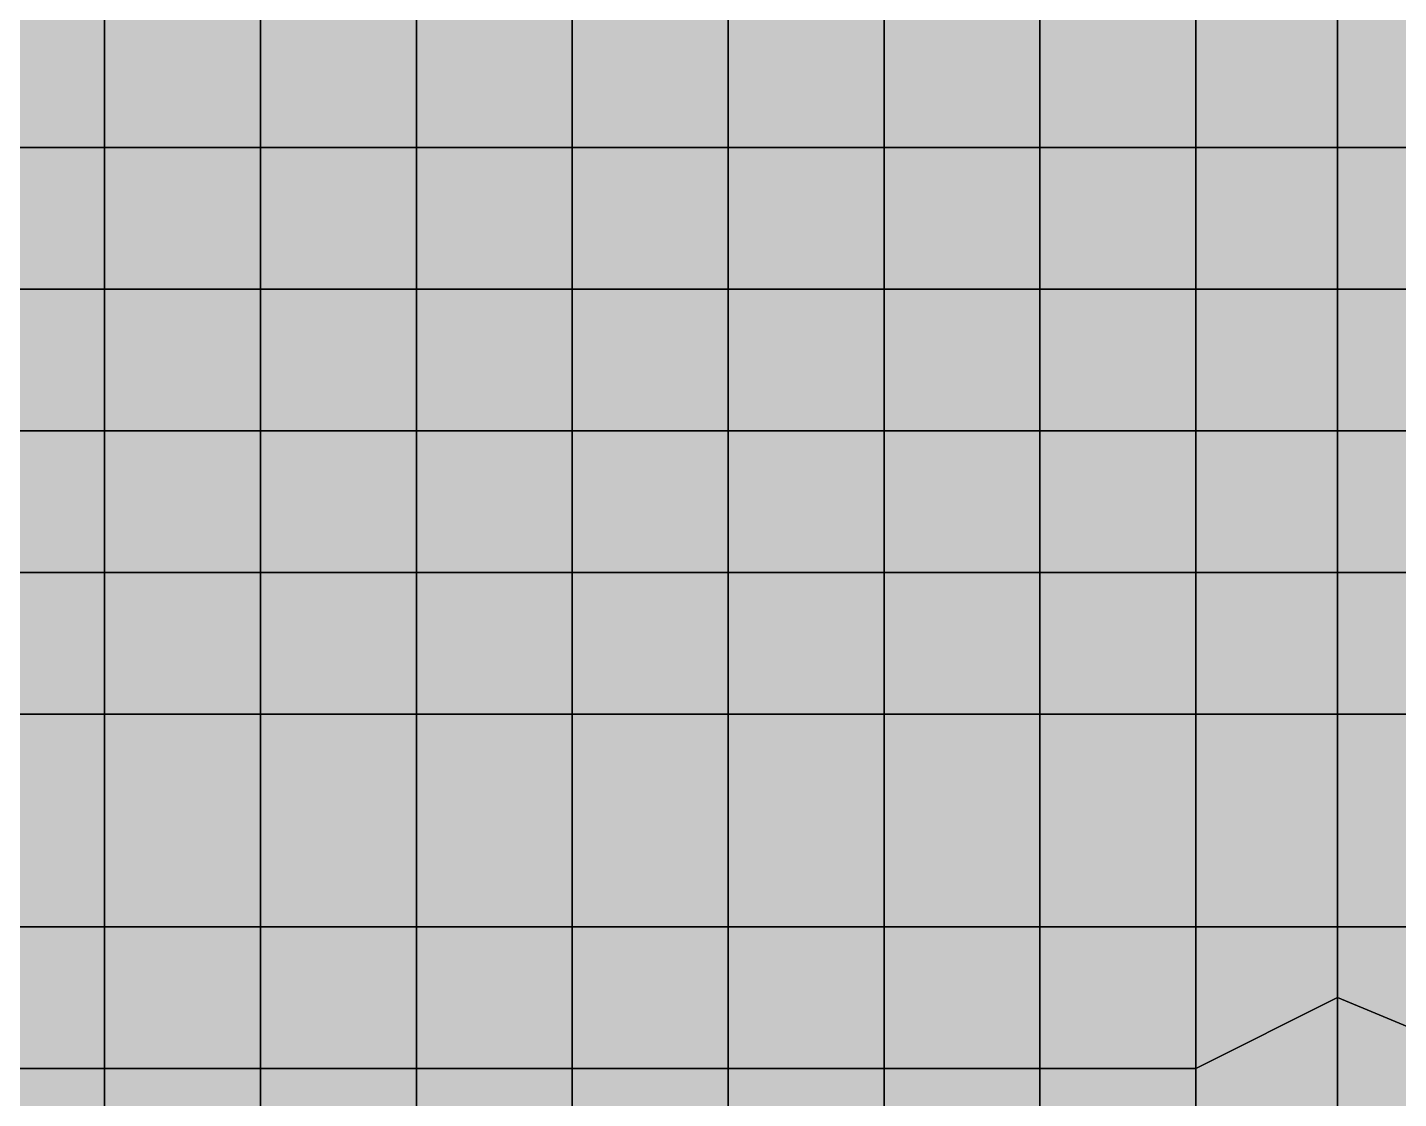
# Model space of a CAD drawing. Header units: inches. Extents: x -100 to 146, y -140 to 41.
# Drawn here: x 24.05 to 33.73, y -25.71 to -18.15 of the extents above; entities that cross this region are included whole.
import ezdxf

# ---------------------------------------------------------------- set-up
doc = ezdxf.new("R2010")
doc.units = ezdxf.units.IN
doc.header["$MEASUREMENT"] = 0
for name, color, linetype in [('Contour 1-01', 7, 'Continuous'), ('Mesh-CDM(100%)_Ac1①', 7, 'Continuous'), ('Mesh-joint-hd-s1', 7, 'Continuous'), ('Mesh-MPC', 7, 'Continuous'), ('Mesh-事前混合処理土', 7, 'Continuous'), ('Mesh-敷石', 7, 'Continuous'), ('Mesh-杭ばね_陸側クレーン基礎杭', 7, 'Continuous'), ('Mesh-陸側クレーン基礎杭(水位上)', 7, 'Continuous'), ('Undeformed Mesh-CDM(100%)_Ac1①', 7, 'Continuous'), ('Undeformed Mesh-事前混合処理土', 7, 'Continuous'), ('Undeformed Mesh-敷石', 7, 'Continuous')]:
    doc.layers.add(name, color=color, linetype=linetype)

msp = doc.modelspace()

# ---------------------------------------------------------------- linework, layer by layer
at = {"color": 7, "true_color": 0xffffff, "transparency": 33554687}
for p, q in [((33.3, -18), (33.3, -19)), ((33.3, -19), (33.3, -20)), ((33.3, -19), (33.3, -19)), ((33.3, -20), (33.3, -21)), ((33.3, -20), (33.3, -20)), ((33.3, -21), (33.3, -22)), ((33.3, -21), (33.3, -21)), ((33.3, -22), (33.3, -23)), ((33.3, -22), (33.3, -22)), ((33.3, -23), (33.3, -24.5)), ((33.3, -23), (33.3, -23)), ((24.6, -24.5), (24.6, -24.5)), ((25.7, -24.5), (25.7, -24.5)), ((26.8, -24.5), (26.8, -24.5)), ((27.9, -24.5), (27.9, -24.5)), ((29, -24.5), (29, -24.5)), ((30.1, -24.5), (30.1, -24.5)), ((31.2, -24.5), (31.2, -24.5)), ((32.3, -24.5), (32.3, -24.5)), ((33.3, -24.5), (33.3, -25)), ((33.3, -24.5), (33.3, -24.5)), ((33.3, -25), (33.3, -25))]:
    msp.add_line(p, q, dxfattribs=at)
for points in [[(23.51, -18), (23.51, -19), (24.6, -19)], [(23.51, -18), (24.6, -19), (24.6, -18)], [(24.6, -18), (24.6, -19), (25.7, -19)], [(24.6, -18), (25.7, -19), (25.7, -18)], [(25.7, -19), (26.8, -19), (26.8, -18)], [(25.7, -19), (26.8, -18), (25.7, -18)], [(26.8, -18), (26.8, -19), (27.9, -19)], [(26.8, -18), (27.9, -19), (27.9, -18)], [(27.9, -18), (27.9, -19), (29, -19)], [(27.9, -18), (29, -19), (29, -18)], [(29, -18), (29, -19), (30.1, -19)], [(29, -18), (30.1, -19), (30.1, -18)], [(30.1, -18), (30.1, -19), (31.2, -19)], [(30.1, -18), (31.2, -19), (31.2, -18)], [(31.2, -18), (31.2, -19), (32.3, -19)], [(31.2, -18), (32.3, -19), (32.3, -18)], [(32.3, -19), (33.3, -19), (33.3, -18)], [(32.3, -19), (33.3, -18), (32.3, -18)], [(34.5, -18), (33.3, -18), (33.3, -19)], [(34.5, -18), (33.3, -19), (34.5, -19)], [(23.51, -20), (24.6, -20), (24.6, -19)], [(23.51, -20), (24.6, -19), (23.51, -19)], [(24.6, -20), (25.7, -20), (25.7, -19)], [(24.6, -20), (25.7, -19), (24.6, -19)], [(25.7, -20), (26.8, -20), (26.8, -19)], [(25.7, -20), (26.8, -19), (25.7, -19)], [(26.8, -19), (26.8, -20), (27.9, -20)], [(26.8, -19), (27.9, -20), (27.9, -19)], [(27.9, -19), (27.9, -20), (29, -20)], [(27.9, -19), (29, -20), (29, -19)], [(29, -20), (30.1, -20), (30.1, -19)], [(29, -20), (30.1, -19), (29, -19)], [(30.1, -19), (30.1, -20), (31.2, -20)], [(30.1, -19), (31.2, -20), (31.2, -19)], [(31.2, -19), (31.2, -20), (32.3, -20)], [(31.2, -19), (32.3, -20), (32.3, -19)], [(32.3, -20), (33.3, -20), (33.3, -19)], [(32.3, -20), (33.3, -19), (32.3, -19)], [(33.3, -20), (34.5, -20), (34.5, -19)], [(33.3, -20), (34.5, -19), (33.3, -19)], [(23.51, -21), (24.6, -21), (24.6, -20)], [(23.51, -21), (24.6, -20), (23.51, -20)], [(24.6, -21), (25.7, -21), (25.7, -20)], [(24.6, -21), (25.7, -20), (24.6, -20)], [(25.7, -21), (26.8, -21), (26.8, -20)], [(25.7, -21), (26.8, -20), (25.7, -20)], [(26.8, -21), (27.9, -21), (27.9, -20)], [(26.8, -21), (27.9, -20), (26.8, -20)], [(27.9, -20), (27.9, -21), (29, -21)], [(27.9, -20), (29, -21), (29, -20)], [(29, -21), (30.1, -21), (30.1, -20)], [(29, -21), (30.1, -20), (29, -20)], [(30.1, -20), (30.1, -21), (31.2, -21)], [(30.1, -20), (31.2, -21), (31.2, -20)], [(31.2, -21), (32.3, -21), (32.3, -20)], [(31.2, -21), (32.3, -20), (31.2, -20)], [(32.3, -21), (33.3, -21), (33.3, -20)], [(32.3, -21), (33.3, -20), (32.3, -20)], [(33.3, -21), (34.5, -21), (34.5, -20)], [(33.3, -21), (34.5, -20), (33.3, -20)], [(23.51, -22), (24.6, -22), (24.6, -21)], [(23.51, -22), (24.6, -21), (23.51, -21)], [(24.6, -22), (25.7, -22), (25.7, -21)], [(24.6, -22), (25.7, -21), (24.6, -21)], [(25.7, -22), (26.8, -22), (26.8, -21)], [(25.7, -22), (26.8, -21), (25.7, -21)], [(26.8, -22), (27.9, -22), (27.9, -21)], [(26.8, -22), (27.9, -21), (26.8, -21)], [(27.9, -21), (27.9, -22), (29, -22)], [(27.9, -21), (29, -22), (29, -21)], [(29, -22), (30.1, -22), (30.1, -21)], [(29, -22), (30.1, -21), (29, -21)], [(30.1, -21), (30.1, -22), (31.2, -22)], [(30.1, -21), (31.2, -22), (31.2, -21)], [(31.2, -22), (32.3, -22), (32.3, -21)], [(31.2, -22), (32.3, -21), (31.2, -21)], [(32.3, -22), (33.3, -22), (33.3, -21)], [(32.3, -22), (33.3, -21), (32.3, -21)], [(33.3, -22), (34.5, -22), (34.5, -21)], [(33.3, -22), (34.5, -21), (33.3, -21)], [(23.51, -22), (23.51, -23), (24.6, -23)], [(23.51, -22), (24.6, -23), (24.6, -22)], [(24.6, -22), (24.6, -23), (25.7, -23)], [(24.6, -22), (25.7, -23), (25.7, -22)], [(25.7, -23), (26.8, -23), (26.8, -22)], [(25.7, -23), (26.8, -22), (25.7, -22)], [(26.8, -22), (26.8, -23), (27.9, -23)], [(26.8, -22), (27.9, -23), (27.9, -22)], [(27.9, -22), (27.9, -23), (29, -23)], [(27.9, -22), (29, -23), (29, -22)], [(29, -22), (29, -23), (30.1, -23)], [(29, -22), (30.1, -23), (30.1, -22)], [(30.1, -22), (30.1, -23), (31.2, -23)], [(30.1, -22), (31.2, -23), (31.2, -22)], [(31.2, -22), (31.2, -23), (32.3, -23)], [(31.2, -22), (32.3, -23), (32.3, -22)], [(32.3, -22), (32.3, -23), (33.3, -23)], [(32.3, -22), (33.3, -23), (33.3, -22)], [(33.3, -22), (33.3, -23), (34.5, -23)], [(33.3, -22), (34.5, -23), (34.5, -22)], [(23.51, -23), (23.51, -24.5), (24.6, -24.5)], [(23.51, -23), (24.6, -24.5), (24.6, -23)], [(24.6, -24.5), (25.7, -24.5), (25.7, -23)], [(24.6, -24.5), (25.7, -23), (24.6, -23)], [(25.7, -24.5), (26.8, -24.5), (26.8, -23)], [(25.7, -24.5), (26.8, -23), (25.7, -23)], [(26.8, -24.5), (27.9, -24.5), (27.9, -23)], [(26.8, -24.5), (27.9, -23), (26.8, -23)], [(27.9, -23), (27.9, -24.5), (29, -24.5)], [(27.9, -23), (29, -24.5), (29, -23)], [(29, -24.5), (30.1, -24.5), (30.1, -23)], [(29, -24.5), (30.1, -23), (29, -23)], [(30.1, -23), (30.1, -24.5), (31.2, -24.5)], [(30.1, -23), (31.2, -24.5), (31.2, -23)], [(31.2, -23), (31.2, -24.5), (32.3, -24.5)], [(31.2, -23), (32.3, -24.5), (32.3, -23)], [(32.3, -24.5), (33.3, -24.5), (33.3, -23)], [(32.3, -24.5), (33.3, -23), (32.3, -23)], [(33.3, -24.5), (34.5, -24.5), (34.5, -23)], [(33.3, -24.5), (34.5, -23), (33.3, -23)], [(23.51, -24.5), (23.51, -25.5), (24.6, -25.5)], [(23.51, -24.5), (24.6, -25.5), (24.6, -24.5)], [(25.7, -24.5), (24.6, -24.5), (24.6, -25.5)], [(25.7, -24.5), (24.6, -25.5), (25.7, -25.5)], [(26.8, -24.5), (25.7, -24.5), (25.7, -25.5)], [(26.8, -24.5), (25.7, -25.5), (26.8, -25.5)], [(26.8, -24.5), (26.8, -25.5), (27.9, -25.5)], [(26.8, -24.5), (27.9, -25.5), (27.9, -24.5)], [(27.9, -24.5), (27.9, -25.5), (29, -25.5)], [(27.9, -24.5), (29, -25.5), (29, -24.5)], [(30.1, -24.5), (29, -24.5), (29, -25.5)], [(30.1, -24.5), (29, -25.5), (30.1, -25.5)], [(30.1, -24.5), (30.1, -25.5), (31.2, -25.5)], [(30.1, -24.5), (31.2, -25.5), (31.2, -24.5)], [(31.2, -24.5), (31.2, -25.5), (32.3, -25.5)], [(31.2, -24.5), (32.3, -25.5), (32.3, -24.5)], [(33.3, -24.5), (32.3, -24.5), (32.3, -25.5)], [(33.3, -24.5), (32.3, -25.5), (33.3, -25)], [(34.5, -25.5), (34.5, -24.5), (33.3, -24.5)], [(34.5, -25.5), (33.3, -24.5), (33.3, -25)], [(32.3, -26.5), (33.3, -26.5), (33.3, -25)], [(32.3, -26.5), (33.3, -25), (32.3, -25.5)], [(33.3, -25), (33.3, -26.5), (34.5, -26.5)], [(33.3, -25), (34.5, -26.5), (34.5, -25.5)], [(23.51, -25.5), (23.51, -26.5), (24.6, -26.5)], [(23.51, -25.5), (24.6, -26.5), (24.6, -25.5)], [(24.6, -26.5), (25.7, -26.5), (25.7, -25.5)], [(24.6, -26.5), (25.7, -25.5), (24.6, -25.5)], [(25.7, -26.5), (26.8, -26.5), (26.8, -25.5)], [(25.7, -26.5), (26.8, -25.5), (25.7, -25.5)], [(26.8, -25.5), (26.8, -26.5), (27.9, -26.5)], [(26.8, -25.5), (27.9, -26.5), (27.9, -25.5)], [(27.9, -26.5), (29, -26.5), (29, -25.5)], [(27.9, -26.5), (29, -25.5), (27.9, -25.5)], [(29, -26.5), (30.1, -26.5), (30.1, -25.5)], [(29, -26.5), (30.1, -25.5), (29, -25.5)], [(30.1, -26.5), (31.2, -26.5), (31.2, -25.5)], [(30.1, -26.5), (31.2, -25.5), (30.1, -25.5)], [(31.2, -25.5), (31.2, -26.5), (32.3, -26.5)], [(31.2, -25.5), (32.3, -26.5), (32.3, -25.5)]]:
    msp.add_solid(points, dxfattribs=at)
at = {"layer": 'Contour 1-01', "color": 5, "true_color": 0x0000ff}
for points in [[(23.51, -18), (23.51, -19), (24.6, -19)], [(23.51, -18), (24.6, -19), (24.6, -18)], [(24.6, -18), (24.6, -19), (25.7, -19)], [(24.6, -18), (25.7, -19), (25.7, -18)], [(25.7, -19), (26.8, -19), (26.8, -18)], [(25.7, -19), (26.8, -18), (25.7, -18)], [(26.8, -18), (26.8, -19), (27.9, -19)], [(26.8, -18), (27.9, -19), (27.9, -18)], [(27.9, -18), (27.9, -19), (29, -19)], [(27.9, -18), (29, -19), (29, -18)], [(29, -18), (29, -19), (30.1, -19)], [(29, -18), (30.1, -19), (30.1, -18)], [(30.1, -18), (30.1, -19), (31.2, -19)], [(30.1, -18), (31.2, -19), (31.2, -18)], [(31.2, -18), (31.2, -19), (32.3, -19)], [(31.2, -18), (32.3, -19), (32.3, -18)], [(32.3, -19), (33.3, -19), (33.3, -18)], [(32.3, -19), (33.3, -18), (32.3, -18)], [(34.5, -18), (33.3, -18), (33.3, -19)], [(34.5, -18), (33.3, -19), (34.5, -19)], [(23.51, -20), (24.6, -20), (24.6, -19)], [(23.51, -20), (24.6, -19), (23.51, -19)], [(24.6, -20), (25.7, -20), (25.7, -19)], [(24.6, -20), (25.7, -19), (24.6, -19)], [(25.7, -20), (26.8, -20), (26.8, -19)], [(25.7, -20), (26.8, -19), (25.7, -19)], [(26.8, -19), (26.8, -20), (27.9, -20)], [(26.8, -19), (27.9, -20), (27.9, -19)], [(27.9, -19), (27.9, -20), (29, -20)], [(27.9, -19), (29, -20), (29, -19)], [(29, -20), (30.1, -20), (30.1, -19)], [(29, -20), (30.1, -19), (29, -19)], [(30.1, -19), (30.1, -20), (31.2, -20)], [(30.1, -19), (31.2, -20), (31.2, -19)], [(31.2, -19), (31.2, -20), (32.3, -20)], [(31.2, -19), (32.3, -20), (32.3, -19)], [(32.3, -20), (33.3, -20), (33.3, -19)], [(32.3, -20), (33.3, -19), (32.3, -19)], [(33.3, -20), (34.5, -20), (34.5, -19)], [(33.3, -20), (34.5, -19), (33.3, -19)], [(23.51, -21), (24.6, -21), (24.6, -20)], [(23.51, -21), (24.6, -20), (23.51, -20)], [(24.6, -21), (25.7, -21), (25.7, -20)], [(24.6, -21), (25.7, -20), (24.6, -20)], [(25.7, -21), (26.8, -21), (26.8, -20)], [(25.7, -21), (26.8, -20), (25.7, -20)], [(26.8, -21), (27.9, -21), (27.9, -20)], [(26.8, -21), (27.9, -20), (26.8, -20)], [(27.9, -20), (27.9, -21), (29, -21)], [(27.9, -20), (29, -21), (29, -20)], [(29, -21), (30.1, -21), (30.1, -20)], [(29, -21), (30.1, -20), (29, -20)], [(30.1, -20), (30.1, -21), (31.2, -21)], [(30.1, -20), (31.2, -21), (31.2, -20)], [(31.2, -21), (32.3, -21), (32.3, -20)], [(31.2, -21), (32.3, -20), (31.2, -20)], [(32.3, -21), (33.3, -21), (33.3, -20)], [(32.3, -21), (33.3, -20), (32.3, -20)], [(33.3, -21), (34.5, -21), (34.5, -20)], [(33.3, -21), (34.5, -20), (33.3, -20)], [(23.51, -22), (24.6, -22), (24.6, -21)], [(23.51, -22), (24.6, -21), (23.51, -21)], [(24.6, -22), (25.7, -22), (25.7, -21)], [(24.6, -22), (25.7, -21), (24.6, -21)], [(25.7, -22), (26.8, -22), (26.8, -21)], [(25.7, -22), (26.8, -21), (25.7, -21)], [(26.8, -22), (27.9, -22), (27.9, -21)], [(26.8, -22), (27.9, -21), (26.8, -21)], [(27.9, -21), (27.9, -22), (29, -22)], [(27.9, -21), (29, -22), (29, -21)], [(29, -22), (30.1, -22), (30.1, -21)], [(29, -22), (30.1, -21), (29, -21)], [(30.1, -21), (30.1, -22), (31.2, -22)], [(30.1, -21), (31.2, -22), (31.2, -21)], [(31.2, -22), (32.3, -22), (32.3, -21)], [(31.2, -22), (32.3, -21), (31.2, -21)], [(32.3, -22), (33.3, -22), (33.3, -21)], [(32.3, -22), (33.3, -21), (32.3, -21)], [(33.3, -22), (34.5, -22), (34.5, -21)], [(33.3, -22), (34.5, -21), (33.3, -21)], [(23.51, -22), (23.51, -23), (24.6, -23)], [(23.51, -22), (24.6, -23), (24.6, -22)], [(24.6, -22), (24.6, -23), (25.7, -23)], [(24.6, -22), (25.7, -23), (25.7, -22)], [(25.7, -23), (26.8, -23), (26.8, -22)], [(25.7, -23), (26.8, -22), (25.7, -22)], [(26.8, -22), (26.8, -23), (27.9, -23)], [(26.8, -22), (27.9, -23), (27.9, -22)], [(27.9, -22), (27.9, -23), (29, -23)], [(27.9, -22), (29, -23), (29, -22)], [(29, -22), (29, -23), (30.1, -23)], [(29, -22), (30.1, -23), (30.1, -22)], [(30.1, -22), (30.1, -23), (31.2, -23)], [(30.1, -22), (31.2, -23), (31.2, -22)], [(31.2, -22), (31.2, -23), (32.3, -23)], [(31.2, -22), (32.3, -23), (32.3, -22)], [(32.3, -22), (32.3, -23), (33.3, -23)], [(32.3, -22), (33.3, -23), (33.3, -22)], [(33.3, -22), (33.3, -23), (34.5, -23)], [(33.3, -22), (34.5, -23), (34.5, -22)], [(23.51, -23), (23.51, -24.5), (24.6, -24.5)], [(23.51, -23), (24.6, -24.5), (24.6, -23)], [(24.6, -24.5), (25.7, -24.5), (25.7, -23)], [(24.6, -24.5), (25.7, -23), (24.6, -23)], [(25.7, -24.5), (26.8, -24.5), (26.8, -23)], [(25.7, -24.5), (26.8, -23), (25.7, -23)], [(26.8, -24.5), (27.9, -24.5), (27.9, -23)], [(26.8, -24.5), (27.9, -23), (26.8, -23)], [(27.9, -23), (27.9, -24.5), (29, -24.5)], [(27.9, -23), (29, -24.5), (29, -23)], [(29, -24.5), (30.1, -24.5), (30.1, -23)], [(29, -24.5), (30.1, -23), (29, -23)], [(30.1, -23), (30.1, -24.5), (31.2, -24.5)], [(30.1, -23), (31.2, -24.5), (31.2, -23)], [(31.2, -23), (31.2, -24.5), (32.3, -24.5)], [(31.2, -23), (32.3, -24.5), (32.3, -23)], [(32.3, -24.5), (33.3, -24.5), (33.3, -23)], [(32.3, -24.5), (33.3, -23), (32.3, -23)], [(33.3, -24.5), (34.5, -24.5), (34.5, -23)], [(33.3, -24.5), (34.5, -23), (33.3, -23)], [(23.51, -24.5), (23.51, -25.5), (24.6, -25.5)], [(23.51, -24.5), (24.6, -25.5), (24.6, -24.5)], [(25.7, -24.5), (24.6, -24.5), (24.6, -25.5)], [(25.7, -24.5), (24.6, -25.5), (25.7, -25.5)], [(26.8, -24.5), (25.7, -24.5), (25.7, -25.5)], [(26.8, -24.5), (25.7, -25.5), (26.8, -25.5)], [(26.8, -24.5), (26.8, -25.5), (27.9, -25.5)], [(26.8, -24.5), (27.9, -25.5), (27.9, -24.5)], [(27.9, -24.5), (27.9, -25.5), (29, -25.5)], [(27.9, -24.5), (29, -25.5), (29, -24.5)], [(30.1, -24.5), (29, -24.5), (29, -25.5)], [(30.1, -24.5), (29, -25.5), (30.1, -25.5)], [(30.1, -24.5), (30.1, -25.5), (31.2, -25.5)], [(30.1, -24.5), (31.2, -25.5), (31.2, -24.5)], [(31.2, -24.5), (31.2, -25.5), (32.3, -25.5)], [(31.2, -24.5), (32.3, -25.5), (32.3, -24.5)], [(33.3, -24.5), (32.3, -24.5), (32.3, -25.5)], [(33.3, -24.5), (32.3, -25.5), (33.3, -25)], [(34.5, -25.5), (34.5, -24.5), (33.3, -24.5)], [(34.5, -25.5), (33.3, -24.5), (33.3, -25)], [(32.3, -26.5), (33.3, -26.5), (33.3, -25)], [(32.3, -26.5), (33.3, -25), (32.3, -25.5)], [(33.3, -25), (33.3, -26.5), (34.5, -26.5)], [(33.3, -25), (34.5, -26.5), (34.5, -25.5)], [(23.51, -25.5), (23.51, -26.5), (24.6, -26.5)], [(23.51, -25.5), (24.6, -26.5), (24.6, -25.5)], [(24.6, -26.5), (25.7, -26.5), (25.7, -25.5)], [(24.6, -26.5), (25.7, -25.5), (24.6, -25.5)], [(25.7, -26.5), (26.8, -26.5), (26.8, -25.5)], [(25.7, -26.5), (26.8, -25.5), (25.7, -25.5)], [(26.8, -25.5), (26.8, -26.5), (27.9, -26.5)], [(26.8, -25.5), (27.9, -26.5), (27.9, -25.5)], [(27.9, -26.5), (29, -26.5), (29, -25.5)], [(27.9, -26.5), (29, -25.5), (27.9, -25.5)], [(29, -26.5), (30.1, -26.5), (30.1, -25.5)], [(29, -26.5), (30.1, -25.5), (29, -25.5)], [(30.1, -26.5), (31.2, -26.5), (31.2, -25.5)], [(30.1, -26.5), (31.2, -25.5), (30.1, -25.5)], [(31.2, -25.5), (31.2, -26.5), (32.3, -26.5)], [(31.2, -25.5), (32.3, -26.5), (32.3, -25.5)]]:
    msp.add_solid(points, dxfattribs=at)
at = {"layer": 'Mesh-CDM(100%)_Ac1①', "color": 18, "true_color": 0x000000, "transparency": 33554559}
for p, q in [((24.6, -24.5), (23.51, -24.5)), ((24.6, -25.5), (24.6, -24.5)), ((25.7, -24.5), (24.6, -24.5)), ((24.6, -24.5), (24.6, -25.5)), ((25.7, -25.5), (25.7, -24.5)), ((26.8, -24.5), (25.7, -24.5)), ((25.7, -24.5), (25.7, -25.5)), ((26.8, -25.5), (26.8, -24.5)), ((26.8, -24.5), (26.8, -25.5)), ((27.9, -24.5), (26.8, -24.5)), ((27.9, -25.5), (27.9, -24.5)), ((27.9, -24.5), (27.9, -25.5)), ((29, -24.5), (27.9, -24.5)), ((29, -25.5), (29, -24.5)), ((30.1, -24.5), (29, -24.5)), ((29, -24.5), (29, -25.5)), ((30.1, -25.5), (30.1, -24.5)), ((30.1, -24.5), (30.1, -25.5)), ((31.2, -24.5), (30.1, -24.5)), ((31.2, -25.5), (31.2, -24.5)), ((31.2, -24.5), (31.2, -25.5)), ((32.3, -24.5), (31.2, -24.5)), ((32.3, -25.5), (32.3, -24.5)), ((33.3, -24.5), (32.3, -24.5)), ((32.3, -24.5), (32.3, -25.5)), ((33.3, -25), (33.3, -24.5)), ((34.5, -24.5), (33.3, -24.5)), ((33.3, -24.5), (33.3, -25)), ((33.3, -25), (32.3, -25.5)), ((32.3, -25.5), (33.3, -25)), ((33.3, -26.5), (33.3, -25)), ((33.3, -25), (33.3, -26.5)), ((34.5, -25.5), (33.3, -25)), ((33.3, -25), (34.5, -25.5)), ((24.6, -25.5), (23.51, -25.5)), ((23.51, -25.5), (24.6, -25.5)), ((24.6, -26.5), (24.6, -25.5)), ((25.7, -25.5), (24.6, -25.5)), ((24.6, -25.5), (24.6, -26.5)), ((24.6, -25.5), (25.7, -25.5)), ((25.7, -26.5), (25.7, -25.5)), ((26.8, -25.5), (25.7, -25.5)), ((25.7, -25.5), (25.7, -26.5)), ((25.7, -25.5), (26.8, -25.5)), ((26.8, -26.5), (26.8, -25.5)), ((26.8, -25.5), (26.8, -26.5)), ((27.9, -25.5), (26.8, -25.5)), ((26.8, -25.5), (27.9, -25.5)), ((27.9, -26.5), (27.9, -25.5)), ((29, -25.5), (27.9, -25.5)), ((27.9, -25.5), (27.9, -26.5)), ((27.9, -25.5), (29, -25.5)), ((29, -26.5), (29, -25.5)), ((30.1, -25.5), (29, -25.5)), ((29, -25.5), (29, -26.5)), ((29, -25.5), (30.1, -25.5)), ((30.1, -26.5), (30.1, -25.5)), ((31.2, -25.5), (30.1, -25.5)), ((30.1, -25.5), (30.1, -26.5)), ((30.1, -25.5), (31.2, -25.5)), ((31.2, -26.5), (31.2, -25.5)), ((31.2, -25.5), (32.3, -25.5)), ((31.2, -25.5), (31.2, -26.5)), ((32.3, -25.5), (31.2, -25.5)), ((32.3, -26.5), (32.3, -25.5)), ((32.3, -25.5), (32.3, -26.5))]:
    msp.add_line(p, q, dxfattribs=at)
at = {"layer": 'Mesh-joint-hd-s1', "color": 18, "true_color": 0x000000, "transparency": 33554559}
for p, q in [((24.6, -24.5), (24.6, -24.5)), ((25.7, -24.5), (25.7, -24.5)), ((26.8, -24.5), (26.8, -24.5)), ((27.9, -24.5), (27.9, -24.5)), ((29, -24.5), (29, -24.5)), ((30.1, -24.5), (30.1, -24.5)), ((31.2, -24.5), (31.2, -24.5)), ((32.3, -24.5), (32.3, -24.5)), ((33.3, -24.5), (33.3, -24.5))]:
    msp.add_line(p, q, dxfattribs=at)
at = {"layer": 'Mesh-MPC', "color": 18, "true_color": 0x000000, "transparency": 33554559}
msp.add_line((33.3, -25), (33.3, -25), dxfattribs=at)
at = {"layer": 'Mesh-事前混合処理土', "color": 18, "true_color": 0x000000, "transparency": 33554559}
for p, q in [((24.6, -19), (24.6, -18)), ((24.6, -18), (24.6, -19)), ((25.7, -19), (25.7, -18)), ((25.7, -18), (25.7, -19)), ((26.8, -19), (26.8, -18)), ((26.8, -18), (26.8, -19)), ((27.9, -19), (27.9, -18)), ((27.9, -18), (27.9, -19)), ((29, -19), (29, -18)), ((29, -18), (29, -19)), ((30.1, -19), (30.1, -18)), ((30.1, -18), (30.1, -19)), ((31.2, -19), (31.2, -18)), ((31.2, -18), (31.2, -19)), ((32.3, -19), (32.3, -18)), ((32.3, -18), (32.3, -19)), ((33.3, -19), (33.3, -18)), ((33.3, -18), (33.3, -19)), ((24.6, -19), (23.51, -19)), ((23.51, -19), (24.6, -19)), ((24.6, -20), (24.6, -19)), ((25.7, -19), (24.6, -19)), ((24.6, -19), (24.6, -20)), ((24.6, -19), (25.7, -19)), ((25.7, -20), (25.7, -19)), ((26.8, -19), (25.7, -19)), ((25.7, -19), (25.7, -20)), ((25.7, -19), (26.8, -19)), ((26.8, -20), (26.8, -19)), ((26.8, -19), (26.8, -20)), ((27.9, -19), (26.8, -19)), ((26.8, -19), (27.9, -19)), ((27.9, -20), (27.9, -19)), ((27.9, -19), (27.9, -20)), ((29, -19), (27.9, -19)), ((27.9, -19), (29, -19)), ((29, -20), (29, -19)), ((30.1, -19), (29, -19)), ((29, -19), (29, -20)), ((29, -19), (30.1, -19)), ((30.1, -20), (30.1, -19)), ((30.1, -19), (30.1, -20)), ((31.2, -19), (30.1, -19)), ((30.1, -19), (31.2, -19)), ((31.2, -20), (31.2, -19)), ((31.2, -19), (31.2, -20)), ((32.3, -19), (31.2, -19)), ((31.2, -19), (32.3, -19)), ((32.3, -20), (32.3, -19)), ((33.3, -19), (32.3, -19)), ((32.3, -19), (32.3, -20)), ((32.3, -19), (33.3, -19)), ((33.3, -20), (33.3, -19)), ((34.5, -19), (33.3, -19)), ((33.3, -19), (33.3, -20)), ((33.3, -19), (34.5, -19)), ((24.6, -20), (23.51, -20)), ((23.51, -20), (24.6, -20)), ((24.6, -21), (24.6, -20)), ((25.7, -20), (24.6, -20)), ((24.6, -20), (24.6, -21)), ((24.6, -20), (25.7, -20)), ((25.7, -21), (25.7, -20)), ((26.8, -20), (25.7, -20)), ((25.7, -20), (25.7, -21)), ((25.7, -20), (26.8, -20)), ((26.8, -21), (26.8, -20)), ((27.9, -20), (26.8, -20)), ((26.8, -20), (26.8, -21)), ((26.8, -20), (27.9, -20)), ((27.9, -21), (27.9, -20)), ((27.9, -20), (27.9, -21)), ((29, -20), (27.9, -20)), ((27.9, -20), (29, -20)), ((29, -21), (29, -20)), ((29, -20), (30.1, -20)), ((30.1, -20), (29, -20)), ((29, -20), (29, -21)), ((30.1, -21), (30.1, -20)), ((30.1, -20), (30.1, -21)), ((31.2, -20), (30.1, -20)), ((30.1, -20), (31.2, -20)), ((31.2, -21), (31.2, -20)), ((32.3, -20), (31.2, -20)), ((31.2, -20), (31.2, -21)), ((31.2, -20), (32.3, -20)), ((32.3, -21), (32.3, -20)), ((33.3, -20), (32.3, -20)), ((32.3, -20), (32.3, -21)), ((32.3, -20), (33.3, -20)), ((33.3, -21), (33.3, -20)), ((34.5, -20), (33.3, -20)), ((33.3, -20), (33.3, -21)), ((33.3, -20), (34.5, -20)), ((23.51, -21), (24.6, -21)), ((24.6, -21), (23.51, -21)), ((24.6, -22), (24.6, -21)), ((25.7, -21), (24.6, -21)), ((24.6, -21), (24.6, -22)), ((24.6, -21), (25.7, -21)), ((25.7, -22), (25.7, -21)), ((26.8, -21), (25.7, -21)), ((25.7, -21), (25.7, -22)), ((25.7, -21), (26.8, -21)), ((26.8, -22), (26.8, -21)), ((27.9, -21), (26.8, -21)), ((26.8, -21), (26.8, -22)), ((26.8, -21), (27.9, -21)), ((27.9, -22), (27.9, -21)), ((27.9, -21), (27.9, -22)), ((29, -21), (27.9, -21)), ((27.9, -21), (29, -21)), ((29, -22), (29, -21)), ((30.1, -21), (29, -21)), ((29, -21), (29, -22)), ((29, -21), (30.1, -21)), ((30.1, -22), (30.1, -21)), ((30.1, -21), (30.1, -22)), ((31.2, -21), (30.1, -21)), ((30.1, -21), (31.2, -21)), ((31.2, -22), (31.2, -21)), ((32.3, -21), (31.2, -21)), ((31.2, -21), (31.2, -22)), ((31.2, -21), (32.3, -21)), ((32.3, -22), (32.3, -21)), ((33.3, -21), (32.3, -21)), ((32.3, -21), (32.3, -22)), ((32.3, -21), (33.3, -21)), ((33.3, -22), (33.3, -21)), ((34.5, -21), (33.3, -21)), ((33.3, -21), (33.3, -22)), ((33.3, -21), (34.5, -21)), ((24.6, -22), (23.51, -22)), ((23.51, -22), (24.6, -22)), ((24.6, -23), (24.6, -22)), ((24.6, -22), (24.6, -23)), ((25.7, -22), (24.6, -22)), ((24.6, -22), (25.7, -22)), ((25.7, -23), (25.7, -22)), ((26.8, -22), (25.7, -22)), ((25.7, -22), (25.7, -23)), ((25.7, -22), (26.8, -22)), ((26.8, -23), (26.8, -22)), ((26.8, -22), (26.8, -23)), ((27.9, -22), (26.8, -22)), ((26.8, -22), (27.9, -22)), ((27.9, -23), (27.9, -22)), ((27.9, -22), (27.9, -23)), ((29, -22), (27.9, -22)), ((27.9, -22), (29, -22)), ((29, -23), (29, -22)), ((29, -22), (29, -23)), ((30.1, -22), (29, -22)), ((29, -22), (30.1, -22)), ((30.1, -23), (30.1, -22)), ((30.1, -22), (30.1, -23)), ((31.2, -22), (30.1, -22)), ((30.1, -22), (31.2, -22)), ((31.2, -23), (31.2, -22)), ((31.2, -22), (31.2, -23)), ((32.3, -22), (31.2, -22)), ((31.2, -22), (32.3, -22)), ((32.3, -23), (32.3, -22)), ((32.3, -22), (32.3, -23)), ((33.3, -22), (32.3, -22)), ((32.3, -22), (33.3, -22)), ((33.3, -23), (33.3, -22)), ((33.3, -22), (33.3, -23)), ((34.5, -22), (33.3, -22)), ((33.3, -22), (34.5, -22)), ((23.51, -23), (24.6, -23)), ((24.6, -23), (25.7, -23)), ((25.7, -23), (26.8, -23)), ((26.8, -23), (27.9, -23)), ((27.9, -23), (29, -23)), ((29, -23), (30.1, -23)), ((30.1, -23), (31.2, -23)), ((31.2, -23), (32.3, -23)), ((32.3, -23), (33.3, -23)), ((33.3, -23), (34.5, -23))]:
    msp.add_line(p, q, dxfattribs=at)
at = {"layer": 'Mesh-敷石', "color": 18, "true_color": 0x000000, "transparency": 33554559}
for p, q in [((24.6, -23), (23.51, -23)), ((24.6, -24.5), (24.6, -23)), ((25.7, -23), (24.6, -23)), ((24.6, -23), (24.6, -24.5)), ((25.7, -24.5), (25.7, -23)), ((26.8, -23), (25.7, -23)), ((25.7, -23), (25.7, -24.5)), ((26.8, -24.5), (26.8, -23)), ((27.9, -23), (26.8, -23)), ((26.8, -23), (26.8, -24.5)), ((27.9, -24.5), (27.9, -23)), ((27.9, -23), (27.9, -24.5)), ((29, -23), (27.9, -23)), ((29, -24.5), (29, -23)), ((30.1, -23), (29, -23)), ((29, -23), (29, -24.5)), ((30.1, -24.5), (30.1, -23)), ((30.1, -23), (30.1, -24.5)), ((31.2, -23), (30.1, -23)), ((31.2, -24.5), (31.2, -23)), ((31.2, -23), (31.2, -24.5)), ((32.3, -23), (31.2, -23)), ((32.3, -24.5), (32.3, -23)), ((33.3, -23), (32.3, -23)), ((32.3, -23), (32.3, -24.5)), ((33.3, -24.5), (33.3, -23)), ((34.5, -23), (33.3, -23)), ((33.3, -23), (33.3, -24.5)), ((23.51, -24.5), (24.6, -24.5)), ((24.6, -24.5), (25.7, -24.5)), ((25.7, -24.5), (26.8, -24.5)), ((26.8, -24.5), (27.9, -24.5)), ((27.9, -24.5), (29, -24.5)), ((29, -24.5), (30.1, -24.5)), ((30.1, -24.5), (31.2, -24.5)), ((31.2, -24.5), (32.3, -24.5)), ((32.3, -24.5), (33.3, -24.5)), ((33.3, -24.5), (34.5, -24.5))]:
    msp.add_line(p, q, dxfattribs=at)
at = {"layer": 'Mesh-杭ばね_陸側クレーン基礎杭', "color": 18, "true_color": 0x000000, "transparency": 33554559}
for p, q in [((33.3, -19), (33.3, -19)), ((33.3, -20), (33.3, -20)), ((33.3, -21), (33.3, -21)), ((33.3, -22), (33.3, -22)), ((33.3, -23), (33.3, -23))]:
    msp.add_line(p, q, dxfattribs=at)
at = {"layer": 'Mesh-陸側クレーン基礎杭(水位上)', "color": 18, "true_color": 0x000000, "transparency": 33554559}
for p, q in [((33.3, -18), (33.3, -19)), ((33.3, -19), (33.3, -20)), ((33.3, -20), (33.3, -21)), ((33.3, -21), (33.3, -22)), ((33.3, -22), (33.3, -23)), ((33.3, -23), (33.3, -24.5)), ((33.3, -24.5), (33.3, -25))]:
    msp.add_line(p, q, dxfattribs=at)
at = {"layer": 'Undeformed Mesh-CDM(100%)_Ac1①', "color": 8, "true_color": 0x808080, "transparency": 33554687}
for p, q in [((24.6, -24.5), (23.51, -24.5)), ((24.6, -25.5), (24.6, -24.5)), ((25.7, -24.5), (24.6, -24.5)), ((24.6, -24.5), (24.6, -25.5)), ((25.7, -25.5), (25.7, -24.5)), ((26.8, -24.5), (25.7, -24.5)), ((25.7, -24.5), (25.7, -25.5)), ((26.8, -25.5), (26.8, -24.5)), ((26.8, -24.5), (26.8, -25.5)), ((27.9, -24.5), (26.8, -24.5)), ((27.9, -25.5), (27.9, -24.5)), ((27.9, -24.5), (27.9, -25.5)), ((29, -24.5), (27.9, -24.5)), ((29, -25.5), (29, -24.5)), ((30.1, -24.5), (29, -24.5)), ((29, -24.5), (29, -25.5)), ((30.1, -25.5), (30.1, -24.5)), ((30.1, -24.5), (30.1, -25.5)), ((31.2, -24.5), (30.1, -24.5)), ((31.2, -25.5), (31.2, -24.5)), ((31.2, -24.5), (31.2, -25.5)), ((32.3, -24.5), (31.2, -24.5)), ((32.3, -25.5), (32.3, -24.5)), ((33.3, -24.5), (32.3, -24.5)), ((32.3, -24.5), (32.3, -25.5)), ((33.3, -25), (33.3, -24.5)), ((34.5, -24.5), (33.3, -24.5)), ((33.3, -24.5), (33.3, -25)), ((33.3, -25), (32.3, -25.5)), ((32.3, -25.5), (33.3, -25)), ((33.3, -26.5), (33.3, -25)), ((33.3, -25), (33.3, -26.5)), ((34.5, -25.5), (33.3, -25)), ((33.3, -25), (34.5, -25.5)), ((24.6, -25.5), (23.51, -25.5)), ((23.51, -25.5), (24.6, -25.5)), ((24.6, -26.5), (24.6, -25.5)), ((25.7, -25.5), (24.6, -25.5)), ((24.6, -25.5), (24.6, -26.5)), ((24.6, -25.5), (25.7, -25.5)), ((25.7, -26.5), (25.7, -25.5)), ((26.8, -25.5), (25.7, -25.5)), ((25.7, -25.5), (25.7, -26.5)), ((25.7, -25.5), (26.8, -25.5)), ((26.8, -26.5), (26.8, -25.5)), ((26.8, -25.5), (26.8, -26.5)), ((27.9, -25.5), (26.8, -25.5)), ((26.8, -25.5), (27.9, -25.5)), ((27.9, -26.5), (27.9, -25.5)), ((29, -25.5), (27.9, -25.5)), ((27.9, -25.5), (27.9, -26.5)), ((27.9, -25.5), (29, -25.5)), ((29, -26.5), (29, -25.5)), ((30.1, -25.5), (29, -25.5)), ((29, -25.5), (29, -26.5)), ((29, -25.5), (30.1, -25.5)), ((30.1, -26.5), (30.1, -25.5)), ((31.2, -25.5), (30.1, -25.5)), ((30.1, -25.5), (30.1, -26.5)), ((30.1, -25.5), (31.2, -25.5)), ((31.2, -26.5), (31.2, -25.5)), ((31.2, -25.5), (32.3, -25.5)), ((31.2, -25.5), (31.2, -26.5)), ((32.3, -25.5), (31.2, -25.5)), ((32.3, -26.5), (32.3, -25.5)), ((32.3, -25.5), (32.3, -26.5))]:
    msp.add_line(p, q, dxfattribs=at)
at = {"layer": 'Undeformed Mesh-事前混合処理土', "color": 8, "true_color": 0x808080, "transparency": 33554687}
for p, q in [((24.6, -19), (24.6, -18)), ((24.6, -18), (24.6, -19)), ((25.7, -19), (25.7, -18)), ((25.7, -18), (25.7, -19)), ((26.8, -19), (26.8, -18)), ((26.8, -18), (26.8, -19)), ((27.9, -19), (27.9, -18)), ((27.9, -18), (27.9, -19)), ((29, -19), (29, -18)), ((29, -18), (29, -19)), ((30.1, -19), (30.1, -18)), ((30.1, -18), (30.1, -19)), ((31.2, -19), (31.2, -18)), ((31.2, -18), (31.2, -19)), ((32.3, -19), (32.3, -18)), ((32.3, -18), (32.3, -19)), ((33.3, -19), (33.3, -18)), ((33.3, -18), (33.3, -19)), ((24.6, -19), (23.51, -19)), ((23.51, -19), (24.6, -19)), ((24.6, -20), (24.6, -19)), ((25.7, -19), (24.6, -19)), ((24.6, -19), (24.6, -20)), ((24.6, -19), (25.7, -19)), ((25.7, -20), (25.7, -19)), ((26.8, -19), (25.7, -19)), ((25.7, -19), (25.7, -20)), ((25.7, -19), (26.8, -19)), ((26.8, -20), (26.8, -19)), ((26.8, -19), (26.8, -20)), ((27.9, -19), (26.8, -19)), ((26.8, -19), (27.9, -19)), ((27.9, -20), (27.9, -19)), ((27.9, -19), (27.9, -20)), ((29, -19), (27.9, -19)), ((27.9, -19), (29, -19)), ((29, -20), (29, -19)), ((30.1, -19), (29, -19)), ((29, -19), (29, -20)), ((29, -19), (30.1, -19)), ((30.1, -20), (30.1, -19)), ((30.1, -19), (30.1, -20)), ((31.2, -19), (30.1, -19)), ((30.1, -19), (31.2, -19)), ((31.2, -20), (31.2, -19)), ((31.2, -19), (31.2, -20)), ((32.3, -19), (31.2, -19)), ((31.2, -19), (32.3, -19)), ((32.3, -20), (32.3, -19)), ((33.3, -19), (32.3, -19)), ((32.3, -19), (32.3, -20)), ((32.3, -19), (33.3, -19)), ((33.3, -20), (33.3, -19)), ((34.5, -19), (33.3, -19)), ((33.3, -19), (33.3, -20)), ((33.3, -19), (34.5, -19)), ((24.6, -20), (23.51, -20)), ((23.51, -20), (24.6, -20)), ((24.6, -21), (24.6, -20)), ((25.7, -20), (24.6, -20)), ((24.6, -20), (24.6, -21)), ((24.6, -20), (25.7, -20)), ((25.7, -21), (25.7, -20)), ((26.8, -20), (25.7, -20)), ((25.7, -20), (25.7, -21)), ((25.7, -20), (26.8, -20)), ((26.8, -21), (26.8, -20)), ((27.9, -20), (26.8, -20)), ((26.8, -20), (26.8, -21)), ((26.8, -20), (27.9, -20)), ((27.9, -21), (27.9, -20)), ((27.9, -20), (27.9, -21)), ((29, -20), (27.9, -20)), ((27.9, -20), (29, -20)), ((29, -21), (29, -20)), ((29, -20), (30.1, -20)), ((30.1, -20), (29, -20)), ((29, -20), (29, -21)), ((30.1, -21), (30.1, -20)), ((30.1, -20), (30.1, -21)), ((31.2, -20), (30.1, -20)), ((30.1, -20), (31.2, -20)), ((31.2, -21), (31.2, -20)), ((32.3, -20), (31.2, -20)), ((31.2, -20), (31.2, -21)), ((31.2, -20), (32.3, -20)), ((32.3, -21), (32.3, -20)), ((33.3, -20), (32.3, -20)), ((32.3, -20), (32.3, -21)), ((32.3, -20), (33.3, -20)), ((33.3, -21), (33.3, -20)), ((34.5, -20), (33.3, -20)), ((33.3, -20), (33.3, -21)), ((33.3, -20), (34.5, -20)), ((23.51, -21), (24.6, -21)), ((24.6, -21), (23.51, -21)), ((24.6, -22), (24.6, -21)), ((25.7, -21), (24.6, -21)), ((24.6, -21), (24.6, -22)), ((24.6, -21), (25.7, -21)), ((25.7, -22), (25.7, -21)), ((26.8, -21), (25.7, -21)), ((25.7, -21), (25.7, -22)), ((25.7, -21), (26.8, -21)), ((26.8, -22), (26.8, -21)), ((27.9, -21), (26.8, -21)), ((26.8, -21), (26.8, -22)), ((26.8, -21), (27.9, -21)), ((27.9, -22), (27.9, -21)), ((27.9, -21), (27.9, -22)), ((29, -21), (27.9, -21)), ((27.9, -21), (29, -21)), ((29, -22), (29, -21)), ((30.1, -21), (29, -21)), ((29, -21), (29, -22)), ((29, -21), (30.1, -21)), ((30.1, -22), (30.1, -21)), ((30.1, -21), (30.1, -22)), ((31.2, -21), (30.1, -21)), ((30.1, -21), (31.2, -21)), ((31.2, -22), (31.2, -21)), ((32.3, -21), (31.2, -21)), ((31.2, -21), (31.2, -22)), ((31.2, -21), (32.3, -21)), ((32.3, -22), (32.3, -21)), ((33.3, -21), (32.3, -21)), ((32.3, -21), (32.3, -22)), ((32.3, -21), (33.3, -21)), ((33.3, -22), (33.3, -21)), ((34.5, -21), (33.3, -21)), ((33.3, -21), (33.3, -22)), ((33.3, -21), (34.5, -21)), ((24.6, -22), (23.51, -22)), ((23.51, -22), (24.6, -22)), ((24.6, -23), (24.6, -22)), ((24.6, -22), (24.6, -23)), ((25.7, -22), (24.6, -22)), ((24.6, -22), (25.7, -22)), ((25.7, -23), (25.7, -22)), ((26.8, -22), (25.7, -22)), ((25.7, -22), (25.7, -23)), ((25.7, -22), (26.8, -22)), ((26.8, -23), (26.8, -22)), ((26.8, -22), (26.8, -23)), ((27.9, -22), (26.8, -22)), ((26.8, -22), (27.9, -22)), ((27.9, -23), (27.9, -22)), ((27.9, -22), (27.9, -23)), ((29, -22), (27.9, -22)), ((27.9, -22), (29, -22)), ((29, -23), (29, -22)), ((29, -22), (29, -23)), ((30.1, -22), (29, -22)), ((29, -22), (30.1, -22)), ((30.1, -23), (30.1, -22)), ((30.1, -22), (30.1, -23)), ((31.2, -22), (30.1, -22)), ((30.1, -22), (31.2, -22)), ((31.2, -23), (31.2, -22)), ((31.2, -22), (31.2, -23)), ((32.3, -22), (31.2, -22)), ((31.2, -22), (32.3, -22)), ((32.3, -23), (32.3, -22)), ((32.3, -22), (32.3, -23)), ((33.3, -22), (32.3, -22)), ((32.3, -22), (33.3, -22)), ((33.3, -23), (33.3, -22)), ((33.3, -22), (33.3, -23)), ((34.5, -22), (33.3, -22)), ((33.3, -22), (34.5, -22)), ((23.51, -23), (24.6, -23)), ((24.6, -23), (25.7, -23)), ((25.7, -23), (26.8, -23)), ((26.8, -23), (27.9, -23)), ((27.9, -23), (29, -23)), ((29, -23), (30.1, -23)), ((30.1, -23), (31.2, -23)), ((31.2, -23), (32.3, -23)), ((32.3, -23), (33.3, -23)), ((33.3, -23), (34.5, -23))]:
    msp.add_line(p, q, dxfattribs=at)
at = {"layer": 'Undeformed Mesh-敷石', "color": 8, "true_color": 0x808080, "transparency": 33554687}
for p, q in [((24.6, -23), (23.51, -23)), ((24.6, -24.5), (24.6, -23)), ((25.7, -23), (24.6, -23)), ((24.6, -23), (24.6, -24.5)), ((25.7, -24.5), (25.7, -23)), ((26.8, -23), (25.7, -23)), ((25.7, -23), (25.7, -24.5)), ((26.8, -24.5), (26.8, -23)), ((27.9, -23), (26.8, -23)), ((26.8, -23), (26.8, -24.5)), ((27.9, -24.5), (27.9, -23)), ((27.9, -23), (27.9, -24.5)), ((29, -23), (27.9, -23)), ((29, -24.5), (29, -23)), ((30.1, -23), (29, -23)), ((29, -23), (29, -24.5)), ((30.1, -24.5), (30.1, -23)), ((30.1, -23), (30.1, -24.5)), ((31.2, -23), (30.1, -23)), ((31.2, -24.5), (31.2, -23)), ((31.2, -23), (31.2, -24.5)), ((32.3, -23), (31.2, -23)), ((32.3, -24.5), (32.3, -23)), ((33.3, -23), (32.3, -23)), ((32.3, -23), (32.3, -24.5)), ((33.3, -24.5), (33.3, -23)), ((34.5, -23), (33.3, -23)), ((33.3, -23), (33.3, -24.5)), ((23.51, -24.5), (24.6, -24.5)), ((24.6, -24.5), (25.7, -24.5)), ((25.7, -24.5), (26.8, -24.5)), ((26.8, -24.5), (27.9, -24.5)), ((27.9, -24.5), (29, -24.5)), ((29, -24.5), (30.1, -24.5)), ((30.1, -24.5), (31.2, -24.5)), ((31.2, -24.5), (32.3, -24.5)), ((32.3, -24.5), (33.3, -24.5)), ((33.3, -24.5), (34.5, -24.5))]:
    msp.add_line(p, q, dxfattribs=at)

doc.saveas('drawing.dxf')
